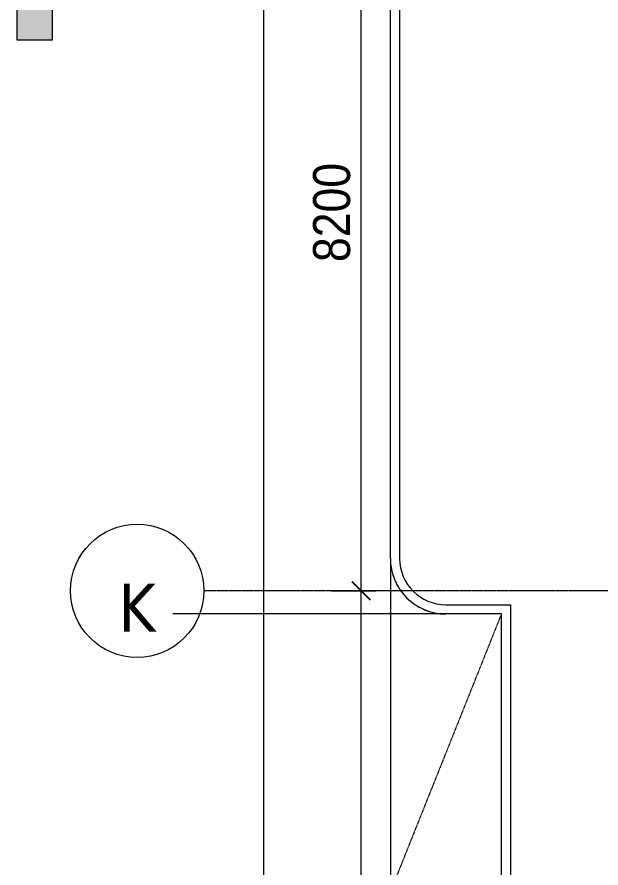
# Model space of a CAD drawing. Header units: millimetres. Extents: x 962 to 241049, y -15958 to 84407.
# Drawn here: x 90248 to 96559, y 58742 to 67937 of the extents above; entities that cross this region are included whole.
import ezdxf

# ---------------------------------------------------------------- set-up
doc = ezdxf.new("R2010")
doc.units = ezdxf.units.MM
doc.linetypes.add('Dash', pattern=[6, 3, -3])
doc.linetypes.add('Grid Line', pattern=[22.225, 12.7, -3.175, 3.175, -3.175])
for name, color, linetype, lineweight in [('A-ANNO-DIMS', 211, 'Continuous', 9), ('A-ANNO-DIMS-160', 211, 'Continuous', 9), ('A-FLOR', 192, 'Continuous', 9), ('A-WALL', 113, 'Continuous', 9), ('C-PRKG', 70, 'Continuous', 9), ('C-PRKG-HDLN', 70, 'Dash', 9), ('G-ANNO-SYMB', 111, 'Continuous', 9), ('S-GRID-1', 1, 'Grid Line', 9), ('S-GRID-IDEN', 1, 'Continuous', 9)]:
    doc.layers.add(name, color=color, linetype=linetype, lineweight=lineweight)
doc.styles.add('Tahoma_B', font='tahomabd_0.ttf', dxfattribs={"height": 520})
doc.styles.add('UTM Avo', font='UTM Avo.ttf', dxfattribs={"width": 0.9, "height": 400})
doc.dimstyles.new('1_Dim_chi_tiet_2_5', dxfattribs={"dimscale": 304.8, "dimtxt": 399.720379, "dimasz": 0.629921, "dimexe": 0.524934, "dimexo": 0.0625, "dimgap": 0.052493, "dimtad": 1, "dimdec": 0, "dimrnd": 5, "dimzin": 0, "dimdsep": 46, "dimtxsty": 'UTM Avo', "dimblk1": 'OBLIQUE', "dimblk2": 'OBLIQUE', "dimsah": 1, "dimcen": 0.09, "dimdle": 0.524934, "dimazin": 0, "dimtfac": 1, "dimtdec": 4, "dimtix": 1, "dimtmove": 0, "dimatfit": 3, "dimfxl": 1.049869, "dimfxlon": 1, "dimtvp": 1, "dimtolj": 1, "dimtzin": 0, "dimarcsym": 2})

# ---------------------------------------------------------------- blocks, each defined once
blk = doc.blocks.new('BAI XE PCCC - BAI XE PCCC-V120-TKCS_MB TẦNG 1')
at = {"layer": 'C-PRKG'}
for p, q in [((0, 6000), (0, 2407.6)), ((15000, 6000), (0, 6000))]:
    blk.add_line(p, q, dxfattribs=at)
at = {"layer": 'C-PRKG-HDLN'}
blk.add_line((0, 6000), (8980.9, 2407.6), dxfattribs=at)
blk = doc.blocks.new('Grid - M_Grid Head - Circle-353313-TKCS_MB TẦNG 1')
at = {"layer": 'S-GRID-IDEN'}
blk.add_circle((0, 0), 4.5, dxfattribs=at)
blk = doc.blocks.new('Section - 3_32_ x 3_8_-4701953-TKCS_MB TẦNG 1')
at = {"layer": 'G-ANNO-SYMB'}
blk.add_hatch(color=256, dxfattribs=at).paths.add_polyline_path([(0, 9.525), (0, 0), (-2.38125, 0), (-2.38125, 9.525)])
for p, q in [((0, 9.525), (-2.38125, 9.525)), ((-2.38125, 9.525), (-2.38125, 0)), ((0, 0), (0, 9.525)), ((-2.38125, 0), (0, 0))]:
    blk.add_line(p, q, dxfattribs=at)
blk = doc.blocks.new('DIMBLOCK130-TKCS_MB TẦNG 1')
at = {"layer": 'A-ANNO-DIMS-160', "lineweight": 25}
for p, q in [((93966.7, 61736.9), (93870.7, 61832.9)), ((93966.7, 61736.9), (94062.7, 61640.9)), ((93966.7, 53536.9), (93870.7, 53632.9)), ((93966.7, 53536.9), (94062.7, 53440.9))]:
    blk.add_line(p, q, dxfattribs=at)
at = {"layer": 'A-ANNO-DIMS-160'}
for p, q in [((93646.7, 61736.9), (94126.7, 61736.9)), ((93966.7, 61736.9), (93646.7, 61736.9)), ((93966.7, 53536.9), (93966.7, 61736.9)), ((93646.7, 53536.9), (94126.7, 53536.9)), ((93966.7, 53536.9), (93646.7, 53536.9))]:
    blk.add_line(p, q, dxfattribs=at)
at = {"layer": 'A-ANNO-DIMS-160', "color": 0, "insert": (93447.1, 57089.2), "char_height": 400, "width": 1314.636, "attachment_point": 1, "rotation": 90, "line_spacing_factor": 1.110334, "style": 'UTM Avo'}
blk.add_mtext('8200', dxfattribs=at)
blk = doc.blocks.new('_Oblique')
at = {"color": 0, "linetype": 'ByBlock', "lineweight": -2}
blk.add_line((-0.5, -0.5), (0.5, 0.5), dxfattribs=at)
blk = doc.blocks.new('DIMBLOCK131-TKCS_MB TẦNG 1')
at = {"layer": 'A-ANNO-DIMS-160', "lineweight": 25}
for p, q in [((93966.7, 69936.9), (93870.7, 70032.9)), ((93966.7, 69936.9), (94062.7, 69840.9)), ((93966.7, 61736.9), (93870.7, 61832.9)), ((93966.7, 61736.9), (94062.7, 61640.9))]:
    blk.add_line(p, q, dxfattribs=at)
at = {"layer": 'A-ANNO-DIMS-160'}
for p, q in [((93646.7, 69936.9), (94126.7, 69936.9)), ((93966.7, 69936.9), (93646.7, 69936.9)), ((93966.7, 61736.9), (93966.7, 69936.9)), ((93646.7, 61736.9), (94126.7, 61736.9)), ((93966.7, 61736.9), (93646.7, 61736.9))]:
    blk.add_line(p, q, dxfattribs=at)
at = {"layer": 'A-ANNO-DIMS-160', "color": 0, "insert": (93447.1, 65289.2), "char_height": 400, "width": 1314.636, "attachment_point": 1, "rotation": 90, "line_spacing_factor": 1.110334, "style": 'UTM Avo'}
blk.add_mtext('8200', dxfattribs=at)
blk = doc.blocks.new('DIMBLOCK133-TKCS_MB TẦNG 1')
at = {"layer": 'A-ANNO-DIMS-160'}
for p, q in [((92916.7, 17076.9), (92916.7, 78396.9)), ((92596.7, 78236.9), (93076.7, 78236.9)), ((92916.7, 78236.9), (92596.7, 78236.9)), ((92596.7, 17236.9), (93076.7, 17236.9)), ((92916.7, 17236.9), (92596.7, 17236.9))]:
    blk.add_line(p, q, dxfattribs=at)
at = {"layer": 'A-ANNO-DIMS-160', "lineweight": 25}
for p, q in [((92916.7, 78236.9), (92820.7, 78332.9)), ((92916.7, 78236.9), (93012.7, 78140.9)), ((92916.7, 17236.9), (92820.7, 17332.9)), ((92916.7, 17236.9), (93012.7, 17140.9))]:
    blk.add_line(p, q, dxfattribs=at)
at = {"layer": 'A-ANNO-DIMS-160', "color": 0, "insert": (92397.1, 47052.2), "char_height": 400, "width": 1643.295, "attachment_point": 1, "rotation": 90, "line_spacing_factor": 1.110334, "style": 'UTM Avo'}
blk.add_mtext('61000', dxfattribs=at)

msp = doc.modelspace()

# ---------------------------------------------------------------- linework, layer by layer
at = {"layer": 'A-FLOR'}
for p, q in [((94282.5, 62086.3), (94282.5, 40386.3)), ((94282.7, 62073.3), (94282.7, 40399.4))]:
    msp.add_line(p, q, dxfattribs=at)
for start, end in [(181.24947, 184.88168), (188.74362, 193.02697), (196.86929, 201.17706), (204.99495, 209.33386), (213.12061, 217.50045), (221.24625, 225.6822), (229.37189, 233.8892), (237.49752, 242.1431), (245.79531, 250.50017), (253.86354, 259.16676), (261.93177, 270)]:
    msp.add_arc((94882.5, 62086.3), 600, start, end, dxfattribs=at)
at = {"layer": 'A-WALL'}
for p, q in [((94282.5, 62086.3), (94282.5, 74336.9)), ((94382.5, 74336.9), (94382.5, 62086.3)), ((94882.5, 61586.3), (95582.5, 61586.3)), ((95582.5, 61586.3), (95582.5, 40886.3)), ((95482.5, 61486.3), (94882.5, 61486.3)), ((95482.5, 40986.3), (95482.5, 61486.3))]:
    msp.add_line(p, q, dxfattribs=at)
for radius in [600, 500]:
    msp.add_arc((94882.5, 62086.3), radius, 180, 270, dxfattribs=at)
at = {"layer": 'S-GRID-1'}
for p, q in [((96265.8, 61736.9), (92265.8, 61736.9)), ((192368.8, 61736.9), (96265.8, 61736.9))]:
    msp.add_line(p, q, dxfattribs=at)

# ---------------------------------------------------------------- block references
at = {"layer": 'C-PRKG', "rotation": 270}
msp.add_blockref('BAI XE PCCC - BAI XE PCCC-V120-TKCS_MB TẦNG 1', (89482.5, 61486.3), dxfattribs=at)
at = {"layer": 'G-ANNO-SYMB', "extrusion": (0, 0, -1), "xscale": 159.9999999999999, "yscale": 159.9999999999999, "zscale": 159.9999999999999, "rotation": 180}
msp.add_blockref('Section - 3_32_ x 3_8_-4701953-TKCS_MB TẦNG 1', (-90628.5, 69211.5), dxfattribs=at)
at = {"layer": 'S-GRID-IDEN', "xscale": 159.9999999999999, "yscale": 159.9999999999999, "zscale": 159.9999999999999, "rotation": 89.99999999999982}
msp.add_blockref('Grid - M_Grid Head - Circle-353313-TKCS_MB TẦNG 1', (91545.8, 61736.9), dxfattribs=at)

# ---------------------------------------------------------------- dimensions: what is measured, and where the dimension line sits
at = {"layer": 'A-ANNO-DIMS'}
for base, p1, p2, override, picture, middle in [((92916.7, 78236.9), (92596.7, 17236.9), (92596.7, 78236.9), {"dimpost": '<>', "dimfxl": 61000}, 'DIMBLOCK133-TKCS_MB TẦNG 1', (92693.8, 47736.9)), ((93966.7, 69936.9), (93646.7, 61736.9), (93646.7, 69936.9), {"dimpost": '<>', "dimfxl": 8200}, 'DIMBLOCK131-TKCS_MB TẦNG 1', (93743.8, 65836.9)), ((93966.7, 61736.9), (93646.7, 53536.9), (93646.7, 61736.9), {"dimpost": '<>', "dimfxl": 8200}, 'DIMBLOCK130-TKCS_MB TẦNG 1', (93743.8, 57636.9))]:
    dim = msp.add_linear_dim(base=base, p1=p1, p2=p2, angle=90, dimstyle='1_Dim_chi_tiet_2_5', override=override, dxfattribs=at)
    dim.commit()
    dim.dimension.update_dxf_attribs({"geometry": picture, "text_midpoint": middle})

# ---------------------------------------------------------------- next in the draw order: texts
at = {"layer": 'S-GRID-IDEN', "insert": (91544.4, 61553.6), "char_height": 520, "width": 508.8, "attachment_point": 5, "line_spacing_factor": 0.996129, "style": 'Tahoma_B', "bg_fill": 3, "box_fill_scale": 1.25, "bg_fill_color": 256, "bg_fill_true_color": 13158600, "bg_fill_transparency": 0}
msp.add_mtext('\\pt2031.9988,4063.9976,6096.0016,8128.0004,10159.9992,12191.998,14224.002,16256.0008,18287.9996,20319.9984,22352.0024,24384.0012,26416,28447.9988,30479.9976,32512.0016,34544.0004,36575.9992,38607.998,40640.002,42672.0008,44703.9996,46735.9984,48768.0024,50800.0012,52832,54863.9988,56895.9976,58928.0016,60960.0004,62991.9992,65023.998;K', dxfattribs=at)

doc.saveas('drawing.dxf')
